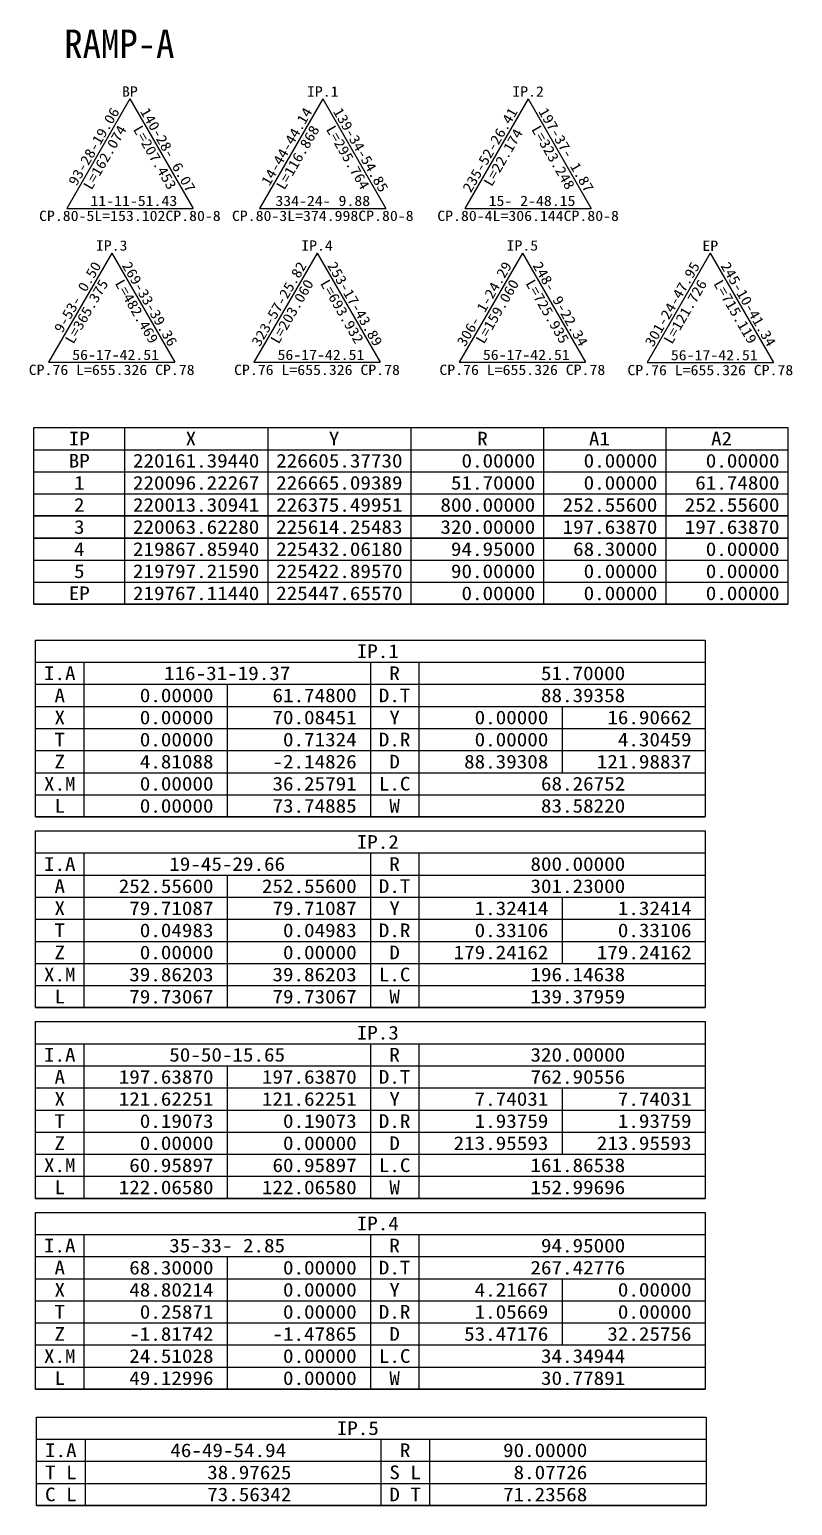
# Model space of a CAD drawing. Extents: x 231373 to 232162, y 219709 to 220200.
# Drawn here: x 231372.7 to 231626.3, y 219708.5 to 220199.6 of the extents above; entities that cross this region are included whole.
import ezdxf
from ezdxf.enums import TextEntityAlignment as Align

# ---------------------------------------------------------------- set-up
doc = ezdxf.new("R2010")
doc.units = 0
doc.header["$LTSCALE"] = 127
doc.header["$MEASUREMENT"] = 0
for name, color, linetype in [('CA-ALGN-TEXT', 3, 'CONTINUOUS'), ('CA-LEAD', 1, 'CONTINUOUS'), ('CA-TABL-LIN1', 4, 'CONTINUOUS'), ('CA-TABL-LIN2', 1, 'CONTINUOUS'), ('CA-TABL-TEX1', 6, 'CONTINUOUS'), ('CA-TABL-TEX2', 3, 'CONTINUOUS'), ('CA-TEXT', 3, 'CONTINUOUS'), ('CZ-TEX1', 6, 'CONTINUOUS')]:
    doc.layers.add(name, color=color, linetype=linetype)
doc.styles.add('GHS', font='DotumChe.ttf')

msp = doc.modelspace()

# ---------------------------------------------------------------- linework, layer by layer
at = {"layer": 'CA-LEAD'}
for p, q in [((231406.09, 220176.47), (231385.09, 220140.09)), ((231406.09, 220176.47), (231427.09, 220140.09)), ((231470.2, 220176.47), (231449.2, 220140.09)), ((231470.2, 220176.47), (231491.2, 220140.09)), ((231538.45, 220176.47), (231517.45, 220140.09)), ((231538.45, 220176.47), (231559.45, 220140.09)), ((231385.09, 220140.09), (231427.09, 220140.09)), ((231449.2, 220140.09), (231491.2, 220140.09)), ((231517.45, 220140.09), (231559.45, 220140.09)), ((231400.04, 220125.23), (231379.04, 220088.86)), ((231400.04, 220125.23), (231421.04, 220088.86)), ((231468.29, 220125.23), (231447.29, 220088.86)), ((231468.29, 220125.23), (231489.29, 220088.86)), ((231536.54, 220125.23), (231515.54, 220088.86)), ((231536.54, 220125.23), (231557.54, 220088.86)), ((231599.02, 220125.14), (231578.02, 220088.77)), ((231599.02, 220125.14), (231620.02, 220088.77)), ((231379.04, 220088.86), (231421.04, 220088.86)), ((231447.29, 220088.86), (231489.29, 220088.86)), ((231515.54, 220088.86), (231557.54, 220088.86)), ((231578.02, 220088.77), (231620.02, 220088.77))]:
    msp.add_line(p, q, dxfattribs=at)
at = {"layer": 'CA-TABL-LIN1'}
for p, q in [((231374.21, 220008.35), (231374.21, 220067.15)), ((231374.21, 220067.15), (231624.81, 220067.15)), ((231624.81, 220067.15), (231624.81, 220008.35)), ((231374.21, 220059.8), (231624.81, 220059.8)), ((231374.21, 220008.35), (231624.81, 220008.35)), ((231624.81, 220008.35), (231374.21, 220008.35)), ((231374.73, 219937.64), (231374.73, 219996.44)), ((231374.73, 219996.44), (231597.33, 219996.44)), ((231597.33, 219996.44), (231597.33, 219937.64)), ((231374.73, 219989.09), (231597.33, 219989.09)), ((231374.73, 219937.64), (231597.33, 219937.64)), ((231597.33, 219937.64), (231374.73, 219937.64)), ((231374.73, 219874.17), (231374.73, 219932.97)), ((231374.73, 219932.97), (231597.33, 219932.97)), ((231597.33, 219932.97), (231597.33, 219874.17)), ((231374.73, 219925.62), (231597.33, 219925.62)), ((231374.73, 219874.17), (231597.33, 219874.17)), ((231597.33, 219874.17), (231374.73, 219874.17)), ((231374.73, 219810.71), (231374.73, 219869.51)), ((231374.73, 219869.51), (231597.33, 219869.51)), ((231597.33, 219869.51), (231597.33, 219810.71)), ((231374.73, 219862.16), (231597.33, 219862.16)), ((231374.73, 219810.71), (231597.33, 219810.71)), ((231597.33, 219810.71), (231374.73, 219810.71)), ((231374.73, 219747.24), (231374.73, 219806.04)), ((231374.73, 219806.04), (231597.33, 219806.04)), ((231597.33, 219806.04), (231597.33, 219747.24)), ((231374.73, 219798.69), (231597.33, 219798.69)), ((231374.73, 219747.24), (231597.33, 219747.24)), ((231597.33, 219747.24), (231374.73, 219747.24)), ((231375.08, 219708.54), (231375.08, 219737.94)), ((231375.08, 219737.94), (231597.68, 219737.94)), ((231597.68, 219737.94), (231597.68, 219708.54)), ((231375.08, 219730.59), (231597.68, 219730.59)), ((231375.08, 219708.54), (231597.68, 219708.54)), ((231597.68, 219708.54), (231375.08, 219708.54))]:
    msp.add_line(p, q, dxfattribs=at)
at = {"layer": 'CA-TABL-LIN2'}
for p, q in [((231404.31, 220067.15), (231404.31, 220008.35)), ((231451.91, 220067.15), (231451.91, 220008.35)), ((231499.51, 220067.15), (231499.51, 220008.35)), ((231543.61, 220067.15), (231543.61, 220008.35)), ((231584.21, 220067.15), (231584.21, 220008.35)), ((231374.21, 220052.45), (231624.81, 220052.45)), ((231374.21, 220045.1), (231624.81, 220045.1)), ((231374.21, 220037.75), (231624.81, 220037.75)), ((231624.81, 220037.75), (231374.21, 220037.75)), ((231374.21, 220030.4), (231624.81, 220030.4)), ((231624.81, 220030.4), (231374.21, 220030.4)), ((231374.21, 220023.05), (231624.81, 220023.05)), ((231374.21, 220015.7), (231624.81, 220015.7)), ((231390.83, 219989.09), (231390.83, 219937.64)), ((231486.03, 219989.09), (231486.03, 219937.64)), ((231502.13, 219989.09), (231502.13, 219937.64)), ((231374.73, 219981.74), (231597.33, 219981.74)), ((231438.43, 219981.74), (231438.43, 219937.64)), ((231374.73, 219974.39), (231597.33, 219974.39)), ((231549.73, 219974.39), (231549.73, 219952.34)), ((231374.73, 219967.04), (231597.33, 219967.04)), ((231374.73, 219959.69), (231597.33, 219959.69)), ((231374.73, 219952.34), (231597.33, 219952.34)), ((231374.73, 219944.99), (231597.33, 219944.99)), ((231390.83, 219925.62), (231390.83, 219874.17)), ((231486.03, 219925.62), (231486.03, 219874.17)), ((231502.13, 219925.62), (231502.13, 219874.17)), ((231374.73, 219918.27), (231597.33, 219918.27)), ((231438.43, 219918.27), (231438.43, 219874.17)), ((231374.73, 219910.92), (231597.33, 219910.92)), ((231549.73, 219910.92), (231549.73, 219888.87)), ((231374.73, 219903.57), (231597.33, 219903.57)), ((231374.73, 219896.22), (231597.33, 219896.22)), ((231374.73, 219888.87), (231597.33, 219888.87)), ((231374.73, 219881.52), (231597.33, 219881.52)), ((231390.83, 219862.16), (231390.83, 219810.71)), ((231486.03, 219862.16), (231486.03, 219810.71)), ((231502.13, 219862.16), (231502.13, 219810.71)), ((231374.73, 219854.81), (231597.33, 219854.81)), ((231438.43, 219854.81), (231438.43, 219810.71)), ((231374.73, 219847.46), (231597.33, 219847.46)), ((231549.73, 219847.46), (231549.73, 219825.41)), ((231374.73, 219840.11), (231597.33, 219840.11)), ((231374.73, 219832.76), (231597.33, 219832.76)), ((231374.73, 219825.41), (231597.33, 219825.41)), ((231374.73, 219818.06), (231597.33, 219818.06)), ((231390.83, 219798.69), (231390.83, 219747.24)), ((231486.03, 219798.69), (231486.03, 219747.24)), ((231502.13, 219798.69), (231502.13, 219747.24)), ((231374.73, 219791.34), (231597.33, 219791.34)), ((231438.43, 219791.34), (231438.43, 219747.24)), ((231374.73, 219783.99), (231597.33, 219783.99)), ((231549.73, 219783.99), (231549.73, 219761.94)), ((231374.73, 219776.64), (231597.33, 219776.64)), ((231374.73, 219769.29), (231597.33, 219769.29)), ((231374.73, 219761.94), (231597.33, 219761.94)), ((231374.73, 219754.59), (231597.33, 219754.59)), ((231391.18, 219730.59), (231391.18, 219708.54)), ((231489.53, 219730.59), (231489.53, 219708.54)), ((231505.63, 219730.59), (231505.63, 219708.54)), ((231375.08, 219723.24), (231597.68, 219723.24)), ((231375.08, 219715.89), (231597.68, 219715.89))]:
    msp.add_line(p, q, dxfattribs=at)

# ---------------------------------------------------------------- texts
at = {"layer": 'CA-ALGN-TEXT', "style": 'GHS', "width": 1.128305}
for s, p, p2 in [('BP', (231403.46, 220177.26), (231408.71, 220177.26)), ('IP.1', (231464.95, 220177.26), (231475.45, 220177.26)), ('IP.2', (231533.2, 220177.26), (231543.7, 220177.26)), ('CP.80-5', (231375.9, 220135.89), (231394.27, 220135.89)), ('CP.80-8', (231417.9, 220135.89), (231436.27, 220135.89)), ('CP.80-3', (231440.01, 220135.89), (231458.39, 220135.89)), ('CP.80-8', (231482.01, 220135.89), (231500.39, 220135.89)), ('CP.80-4', (231508.26, 220135.89), (231526.64, 220135.89)), ('CP.80-8', (231550.26, 220135.89), (231568.64, 220135.89)), ('IP.3', (231394.79, 220126.02), (231405.29, 220126.02)), ('IP.4', (231463.04, 220126.02), (231473.54, 220126.02)), ('IP.5', (231531.29, 220126.02), (231541.79, 220126.02)), ('EP', (231596.39, 220125.93), (231601.64, 220125.93)), ('CP.76', (231372.47, 220084.66), (231385.6, 220084.66)), ('CP.78', (231414.47, 220084.66), (231427.6, 220084.66)), ('CP.76', (231440.72, 220084.66), (231453.85, 220084.66)), ('CP.78', (231482.72, 220084.66), (231495.85, 220084.66)), ('CP.76', (231508.97, 220084.66), (231522.1, 220084.66)), ('CP.78', (231550.97, 220084.66), (231564.1, 220084.66)), ('CP.76', (231571.46, 220084.57), (231584.58, 220084.57)), ('CP.78', (231613.46, 220084.57), (231626.58, 220084.57))]:
    msp.add_text(s, height=3.413, dxfattribs=at).set_placement(p, p2, align=Align.FIT)
at = {"layer": 'CA-TABL-TEX1', "style": 'GHS', "width": 1.128305}
for s, p, p2 in [('IP', (231385.76, 220061.2), (231392.76, 220061.2)), ('X', (231424.61, 220061.2), (231428.11, 220061.2)), ('Y', (231472.21, 220061.2), (231475.71, 220061.2)), ('R', (231521.56, 220061.2), (231525.06, 220061.2)), ('A1', (231558.66, 220061.2), (231565.66, 220061.2)), ('A2', (231599.26, 220061.2), (231606.26, 220061.2)), ('IP.1', (231481.48, 219990.49), (231495.48, 219990.49)), ('IP.2', (231481.48, 219927.02), (231495.48, 219927.02)), ('IP.3', (231481.48, 219863.56), (231495.48, 219863.56)), ('IP.4', (231481.48, 219800.09), (231495.48, 219800.09)), ('IP.5', (231474.83, 219731.99), (231488.83, 219731.99))]:
    msp.add_text(s, height=4.55, dxfattribs=at).set_placement(p, p2, align=Align.FIT)
at = {"layer": 'CA-TABL-TEX2', "style": 'GHS', "width": 1.128305}
for s, p, p2 in [('BP', (231385.76, 220053.85), (231392.76, 220053.85)), ('220161.39440', (231407.11, 220053.85), (231449.11, 220053.85)), ('226605.37730', (231454.71, 220053.85), (231496.71, 220053.85)), ('    0.00000', (231502.31, 220053.85), (231540.81, 220053.85)), ('   0.00000', (231546.41, 220053.85), (231581.41, 220053.85)), ('   0.00000', (231587.01, 220053.85), (231622.01, 220053.85)), ('1', (231387.51, 220046.5), (231391.01, 220046.5)), ('220096.22267', (231407.11, 220046.5), (231449.11, 220046.5)), ('226665.09389', (231454.71, 220046.5), (231496.71, 220046.5)), ('   51.70000', (231502.31, 220046.5), (231540.81, 220046.5)), ('   0.00000', (231546.41, 220046.5), (231581.41, 220046.5)), ('  61.74800', (231587.01, 220046.5), (231622.01, 220046.5)), ('2', (231387.51, 220039.15), (231391.01, 220039.15)), ('220013.30941', (231407.11, 220039.15), (231449.11, 220039.15)), ('226375.49951', (231454.71, 220039.15), (231496.71, 220039.15)), ('  800.00000', (231502.31, 220039.15), (231540.81, 220039.15)), (' 252.55600', (231546.41, 220039.15), (231581.41, 220039.15)), (' 252.55600', (231587.01, 220039.15), (231622.01, 220039.15)), ('3', (231387.51, 220031.8), (231391.01, 220031.8)), ('220063.62280', (231407.11, 220031.8), (231449.11, 220031.8)), ('225614.25483', (231454.71, 220031.8), (231496.71, 220031.8)), ('  320.00000', (231502.31, 220031.8), (231540.81, 220031.8)), (' 197.63870', (231546.41, 220031.8), (231581.41, 220031.8)), (' 197.63870', (231587.01, 220031.8), (231622.01, 220031.8)), ('4', (231387.51, 220024.45), (231391.01, 220024.45)), ('219867.85940', (231407.11, 220024.45), (231449.11, 220024.45)), ('225432.06180', (231454.71, 220024.45), (231496.71, 220024.45)), ('   94.95000', (231502.31, 220024.45), (231540.81, 220024.45)), ('  68.30000', (231546.41, 220024.45), (231581.41, 220024.45)), ('   0.00000', (231587.01, 220024.45), (231622.01, 220024.45)), ('5', (231387.51, 220017.1), (231391.01, 220017.1)), ('219797.21590', (231407.11, 220017.1), (231449.11, 220017.1)), ('225422.89570', (231454.71, 220017.1), (231496.71, 220017.1)), ('   90.00000', (231502.31, 220017.1), (231540.81, 220017.1)), ('   0.00000', (231546.41, 220017.1), (231581.41, 220017.1)), ('   0.00000', (231587.01, 220017.1), (231622.01, 220017.1)), ('EP', (231385.76, 220009.75), (231392.76, 220009.75)), ('219767.11440', (231407.11, 220009.75), (231449.11, 220009.75)), ('225447.65570', (231454.71, 220009.75), (231496.71, 220009.75)), ('    0.00000', (231502.31, 220009.75), (231540.81, 220009.75)), ('   0.00000', (231546.41, 220009.75), (231581.41, 220009.75)), ('   0.00000', (231587.01, 220009.75), (231622.01, 220009.75)), ('I.A', (231377.53, 219983.14), (231388.03, 219983.14)), ('116-31-19.37', (231417.43, 219983.14), (231459.43, 219983.14)), ('116-31-19.37', (231417.43, 219983.14), (231459.43, 219983.14)), ('R', (231492.33, 219983.14), (231495.83, 219983.14)), ('    51.70000', (231528.73, 219983.14), (231570.73, 219983.14)), ('A', (231381.03, 219975.79), (231384.53, 219975.79)), ('     0.00000', (231391.88, 219975.79), (231433.88, 219975.79)), ('    61.74800', (231439.48, 219975.79), (231481.48, 219975.79)), ('D.T', (231488.83, 219975.79), (231499.33, 219975.79)), ('    88.39358', (231528.73, 219975.79), (231570.73, 219975.79)), ('X', (231381.03, 219968.44), (231384.53, 219968.44)), ('     0.00000', (231391.88, 219968.44), (231433.88, 219968.44)), ('    70.08451', (231439.48, 219968.44), (231481.48, 219968.44)), ('Y', (231492.33, 219968.44), (231495.83, 219968.44)), ('     0.00000', (231503.18, 219968.44), (231545.18, 219968.44)), ('    16.90662', (231550.78, 219968.44), (231592.78, 219968.44)), ('T', (231381.03, 219961.09), (231384.53, 219961.09)), ('     0.00000', (231391.88, 219961.09), (231433.88, 219961.09)), ('     0.71324', (231439.48, 219961.09), (231481.48, 219961.09)), ('D.R', (231488.83, 219961.09), (231499.33, 219961.09)), ('     0.00000', (231503.18, 219961.09), (231545.18, 219961.09)), ('     4.30459', (231550.78, 219961.09), (231592.78, 219961.09)), ('Z', (231381.03, 219953.74), (231384.53, 219953.74)), ('     4.81088', (231391.88, 219953.74), (231433.88, 219953.74)), ('    -2.14826', (231439.48, 219953.74), (231481.48, 219953.74)), ('D', (231492.33, 219953.74), (231495.83, 219953.74)), ('    88.39308', (231503.18, 219953.74), (231545.18, 219953.74)), ('   121.98837', (231550.78, 219953.74), (231592.78, 219953.74)), ('X.M', (231377.53, 219946.39), (231388.03, 219946.39)), ('     0.00000', (231391.88, 219946.39), (231433.88, 219946.39)), ('    36.25791', (231439.48, 219946.39), (231481.48, 219946.39)), ('L.C', (231488.83, 219946.39), (231499.33, 219946.39)), ('    68.26752', (231528.73, 219946.39), (231570.73, 219946.39)), ('L', (231381.03, 219939.04), (231384.53, 219939.04)), ('     0.00000', (231391.88, 219939.04), (231433.88, 219939.04)), ('    73.74885', (231439.48, 219939.04), (231481.48, 219939.04)), ('W', (231492.33, 219939.04), (231495.83, 219939.04)), ('    83.58220', (231528.73, 219939.04), (231570.73, 219939.04)), ('I.A', (231377.53, 219919.67), (231388.03, 219919.67)), ('19-45-29.66', (231419.18, 219919.67), (231457.68, 219919.67)), ('19-45-29.66', (231419.18, 219919.67), (231457.68, 219919.67)), ('R', (231492.33, 219919.67), (231495.83, 219919.67)), ('   800.00000', (231528.73, 219919.67), (231570.73, 219919.67)), ('A', (231381.03, 219912.32), (231384.53, 219912.32)), ('   252.55600', (231391.88, 219912.32), (231433.88, 219912.32)), ('   252.55600', (231439.48, 219912.32), (231481.48, 219912.32)), ('D.T', (231488.83, 219912.32), (231499.33, 219912.32)), ('   301.23000', (231528.73, 219912.32), (231570.73, 219912.32)), ('X', (231381.03, 219904.97), (231384.53, 219904.97)), ('    79.71087', (231391.88, 219904.97), (231433.88, 219904.97)), ('    79.71087', (231439.48, 219904.97), (231481.48, 219904.97)), ('Y', (231492.33, 219904.97), (231495.83, 219904.97)), ('     1.32414', (231503.18, 219904.97), (231545.18, 219904.97)), ('     1.32414', (231550.78, 219904.97), (231592.78, 219904.97)), ('T', (231381.03, 219897.62), (231384.53, 219897.62)), ('     0.04983', (231391.88, 219897.62), (231433.88, 219897.62)), ('     0.04983', (231439.48, 219897.62), (231481.48, 219897.62)), ('D.R', (231488.83, 219897.62), (231499.33, 219897.62)), ('     0.33106', (231503.18, 219897.62), (231545.18, 219897.62)), ('     0.33106', (231550.78, 219897.62), (231592.78, 219897.62)), ('Z', (231381.03, 219890.27), (231384.53, 219890.27)), ('     0.00000', (231391.88, 219890.27), (231433.88, 219890.27)), ('     0.00000', (231439.48, 219890.27), (231481.48, 219890.27)), ('D', (231492.33, 219890.27), (231495.83, 219890.27)), ('   179.24162', (231503.18, 219890.27), (231545.18, 219890.27)), ('   179.24162', (231550.78, 219890.27), (231592.78, 219890.27)), ('X.M', (231377.53, 219882.92), (231388.03, 219882.92)), ('    39.86203', (231391.88, 219882.92), (231433.88, 219882.92)), ('    39.86203', (231439.48, 219882.92), (231481.48, 219882.92)), ('L.C', (231488.83, 219882.92), (231499.33, 219882.92)), ('   196.14638', (231528.73, 219882.92), (231570.73, 219882.92)), ('L', (231381.03, 219875.57), (231384.53, 219875.57)), ('    79.73067', (231391.88, 219875.57), (231433.88, 219875.57)), ('    79.73067', (231439.48, 219875.57), (231481.48, 219875.57)), ('W', (231492.33, 219875.57), (231495.83, 219875.57)), ('   139.37959', (231528.73, 219875.57), (231570.73, 219875.57)), ('I.A', (231377.53, 219856.21), (231388.03, 219856.21)), ('50-50-15.65', (231419.18, 219856.21), (231457.68, 219856.21)), ('50-50-15.65', (231419.18, 219856.21), (231457.68, 219856.21)), ('R', (231492.33, 219856.21), (231495.83, 219856.21)), ('   320.00000', (231528.73, 219856.21), (231570.73, 219856.21)), ('A', (231381.03, 219848.86), (231384.53, 219848.86)), ('   197.63870', (231391.88, 219848.86), (231433.88, 219848.86)), ('   197.63870', (231439.48, 219848.86), (231481.48, 219848.86)), ('D.T', (231488.83, 219848.86), (231499.33, 219848.86)), ('   762.90556', (231528.73, 219848.86), (231570.73, 219848.86)), ('X', (231381.03, 219841.51), (231384.53, 219841.51)), ('   121.62251', (231391.88, 219841.51), (231433.88, 219841.51)), ('   121.62251', (231439.48, 219841.51), (231481.48, 219841.51)), ('Y', (231492.33, 219841.51), (231495.83, 219841.51)), ('     7.74031', (231503.18, 219841.51), (231545.18, 219841.51)), ('     7.74031', (231550.78, 219841.51), (231592.78, 219841.51)), ('T', (231381.03, 219834.16), (231384.53, 219834.16)), ('     0.19073', (231391.88, 219834.16), (231433.88, 219834.16)), ('     0.19073', (231439.48, 219834.16), (231481.48, 219834.16)), ('D.R', (231488.83, 219834.16), (231499.33, 219834.16)), ('     1.93759', (231503.18, 219834.16), (231545.18, 219834.16)), ('     1.93759', (231550.78, 219834.16), (231592.78, 219834.16)), ('Z', (231381.03, 219826.81), (231384.53, 219826.81)), ('     0.00000', (231391.88, 219826.81), (231433.88, 219826.81)), ('     0.00000', (231439.48, 219826.81), (231481.48, 219826.81)), ('D', (231492.33, 219826.81), (231495.83, 219826.81)), ('   213.95593', (231503.18, 219826.81), (231545.18, 219826.81)), ('   213.95593', (231550.78, 219826.81), (231592.78, 219826.81)), ('X.M', (231377.53, 219819.46), (231388.03, 219819.46)), ('    60.95897', (231391.88, 219819.46), (231433.88, 219819.46)), ('    60.95897', (231439.48, 219819.46), (231481.48, 219819.46)), ('L.C', (231488.83, 219819.46), (231499.33, 219819.46)), ('   161.86538', (231528.73, 219819.46), (231570.73, 219819.46)), ('L', (231381.03, 219812.11), (231384.53, 219812.11)), ('   122.06580', (231391.88, 219812.11), (231433.88, 219812.11)), ('   122.06580', (231439.48, 219812.11), (231481.48, 219812.11)), ('W', (231492.33, 219812.11), (231495.83, 219812.11)), ('   152.99696', (231528.73, 219812.11), (231570.73, 219812.11)), ('I.A', (231377.53, 219792.74), (231388.03, 219792.74)), ('35-33- 2.85', (231419.18, 219792.74), (231457.68, 219792.74)), ('35-33- 2.85', (231419.18, 219792.74), (231457.68, 219792.74)), ('R', (231492.33, 219792.74), (231495.83, 219792.74)), ('    94.95000', (231528.73, 219792.74), (231570.73, 219792.74)), ('A', (231381.03, 219785.39), (231384.53, 219785.39)), ('    68.30000', (231391.88, 219785.39), (231433.88, 219785.39)), ('     0.00000', (231439.48, 219785.39), (231481.48, 219785.39)), ('D.T', (231488.83, 219785.39), (231499.33, 219785.39)), ('   267.42776', (231528.73, 219785.39), (231570.73, 219785.39)), ('X', (231381.03, 219778.04), (231384.53, 219778.04)), ('    48.80214', (231391.88, 219778.04), (231433.88, 219778.04)), ('     0.00000', (231439.48, 219778.04), (231481.48, 219778.04)), ('Y', (231492.33, 219778.04), (231495.83, 219778.04)), ('     4.21667', (231503.18, 219778.04), (231545.18, 219778.04)), ('     0.00000', (231550.78, 219778.04), (231592.78, 219778.04)), ('T', (231381.03, 219770.69), (231384.53, 219770.69)), ('     0.25871', (231391.88, 219770.69), (231433.88, 219770.69)), ('     0.00000', (231439.48, 219770.69), (231481.48, 219770.69)), ('D.R', (231488.83, 219770.69), (231499.33, 219770.69)), ('     1.05669', (231503.18, 219770.69), (231545.18, 219770.69)), ('     0.00000', (231550.78, 219770.69), (231592.78, 219770.69)), ('Z', (231381.03, 219763.34), (231384.53, 219763.34)), ('    -1.81742', (231391.88, 219763.34), (231433.88, 219763.34)), ('    -1.47865', (231439.48, 219763.34), (231481.48, 219763.34)), ('D', (231492.33, 219763.34), (231495.83, 219763.34)), ('    53.47176', (231503.18, 219763.34), (231545.18, 219763.34)), ('    32.25756', (231550.78, 219763.34), (231592.78, 219763.34)), ('X.M', (231377.53, 219755.99), (231388.03, 219755.99)), ('    24.51028', (231391.88, 219755.99), (231433.88, 219755.99)), ('     0.00000', (231439.48, 219755.99), (231481.48, 219755.99)), ('L.C', (231488.83, 219755.99), (231499.33, 219755.99)), ('    34.34944', (231528.73, 219755.99), (231570.73, 219755.99)), ('L', (231381.03, 219748.64), (231384.53, 219748.64)), ('    49.12996', (231391.88, 219748.64), (231433.88, 219748.64)), ('     0.00000', (231439.48, 219748.64), (231481.48, 219748.64)), ('W', (231492.33, 219748.64), (231495.83, 219748.64)), ('    30.77891', (231528.73, 219748.64), (231570.73, 219748.64)), ('I.A', (231377.88, 219724.64), (231388.38, 219724.64)), ('46-49-54.94', (231419.53, 219724.64), (231458.03, 219724.64)), ('46-49-54.94', (231419.53, 219724.64), (231458.03, 219724.64)), ('R', (231495.83, 219724.64), (231499.33, 219724.64)), ('    90.00000', (231516.13, 219724.64), (231558.13, 219724.64)), ('T L', (231377.88, 219717.29), (231388.38, 219717.29)), ('    38.97625', (231417.78, 219717.29), (231459.78, 219717.29)), ('S L', (231492.33, 219717.29), (231502.83, 219717.29)), ('     8.07726', (231516.13, 219717.29), (231558.13, 219717.29)), ('C L', (231377.88, 219709.94), (231388.38, 219709.94)), ('    73.56342', (231417.78, 219709.94), (231459.78, 219709.94)), ('D T', (231492.33, 219709.94), (231502.83, 219709.94)), ('    71.23568', (231516.13, 219709.94), (231558.13, 219709.94))]:
    msp.add_text(s, height=4.55, dxfattribs=at).set_placement(p, p2, align=Align.FIT)
at = {"layer": 'CA-TEXT', "style": 'GHS', "width": 1.128305}
for s, height, rotation, p, p2 in [(' 93-28-19.06', 3.4125, 60, (231387.03, 220145.04), (231402.78, 220172.32)), ('140-28- 6.07', 3.4125, 300, (231409.39, 220172.32), (231425.14, 220145.04)), (' 14-44-44.14', 3.4125, 60, (231451.14, 220145.04), (231466.89, 220172.32)), ('139-34-54.85', 3.4125, 300, (231473.51, 220172.32), (231489.26, 220145.04)), ('235-52-26.41', 3.4125, 60, (231519.39, 220145.04), (231535.14, 220172.32)), ('197-37- 1.87', 3.4125, 300, (231541.76, 220172.32), (231557.51, 220145.04)), ('L=207.453', 3.413, 300, (231407.04, 220166.41), (231418.85, 220145.95)), ('L=116.868', 3.413, 60, (231457.43, 220145.95), (231469.24, 220166.41)), ('L=295.764', 3.413, 300, (231471.16, 220166.41), (231482.97, 220145.95)), ('L=323.248', 3.413, 300, (231539.41, 220166.41), (231551.22, 220145.95)), ('L=162.074', 3.413, 60, (231393.32, 220145.95), (231405.13, 220166.41)), ('L=22.174', 3.413, 60, (231526.34, 220147.09), (231536.84, 220165.27)), ('  9-53- 0.50', 3.4125, 60, (231380.98, 220093.8), (231396.73, 220121.08)), ('269-33-39.36', 3.4125, 300, (231403.34, 220121.08), (231419.09, 220093.8)), ('323-57-25.82', 3.4125, 60, (231449.23, 220093.8), (231464.98, 220121.08)), ('253-17-43.89', 3.4125, 300, (231471.59, 220121.08), (231487.34, 220093.8)), ('306- 1-24.29', 3.4125, 60, (231517.48, 220093.8), (231533.23, 220121.08)), ('248- 9-22.34', 3.4125, 300, (231539.84, 220121.08), (231555.59, 220093.8)), ('301-24-47.95', 3.4125, 60, (231579.96, 220093.71), (231595.71, 220120.99)), ('245-10-41.34', 3.4125, 300, (231602.33, 220120.99), (231618.08, 220093.71)), ('L=365.375', 3.413, 60, (231387.27, 220094.71), (231399.08, 220115.17)), ('L=482.469', 3.413, 300, (231400.99, 220115.17), (231412.8, 220094.71)), ('L=203.060', 3.413, 60, (231455.52, 220094.71), (231467.33, 220115.17)), ('L=693.932', 3.413, 300, (231469.24, 220115.17), (231481.05, 220094.71)), ('L=159.060', 3.413, 60, (231523.77, 220094.71), (231535.58, 220115.17)), ('L=725.935', 3.413, 300, (231537.49, 220115.17), (231549.3, 220094.71)), ('L=121.726', 3.413, 60, (231586.25, 220094.62), (231598.06, 220115.08)), ('L=715.119', 3.413, 300, (231599.97, 220115.08), (231611.79, 220094.62))]:
    msp.add_text(s, height=height, rotation=rotation, dxfattribs=at).set_placement(p, p2, align=Align.FIT)
for s, height, p, p2 in [(' 11-11-51.43', 3.4125, (231390.34, 220140.88), (231421.84, 220140.88)), ('334-24- 9.88', 3.4125, (231454.45, 220140.88), (231485.95, 220140.88)), (' 15- 2-48.15', 3.4125, (231522.7, 220140.88), (231554.2, 220140.88)), ('L=153.102', 3.413, (231394.27, 220135.89), (231417.9, 220135.89)), ('L=374.998', 3.413, (231458.39, 220135.89), (231482.01, 220135.89)), ('L=306.144', 3.413, (231526.64, 220135.89), (231550.26, 220135.89)), (' 56-17-42.51', 3.4125, (231384.29, 220089.65), (231415.79, 220089.65)), (' 56-17-42.51', 3.4125, (231452.54, 220089.65), (231484.04, 220089.65)), (' 56-17-42.51', 3.4125, (231520.79, 220089.65), (231552.29, 220089.65)), (' 56-17-42.51', 3.4125, (231583.27, 220089.55), (231614.77, 220089.55)), ('L=655.326', 3.413, (231388.22, 220084.66), (231411.85, 220084.66)), ('L=655.326', 3.413, (231456.47, 220084.66), (231480.1, 220084.66)), ('L=655.326', 3.413, (231524.72, 220084.66), (231548.35, 220084.66)), ('L=655.326', 3.413, (231587.21, 220084.57), (231610.83, 220084.57))]:
    msp.add_text(s, height=height, dxfattribs=at).set_placement(p, p2, align=Align.FIT)
at = {"layer": 'CZ-TEX1', "style": 'GHS'}
msp.add_text('RAMP-A', height=9.45, dxfattribs=at).set_placement((231384.26, 220190.13))

doc.saveas('drawing.dxf')
